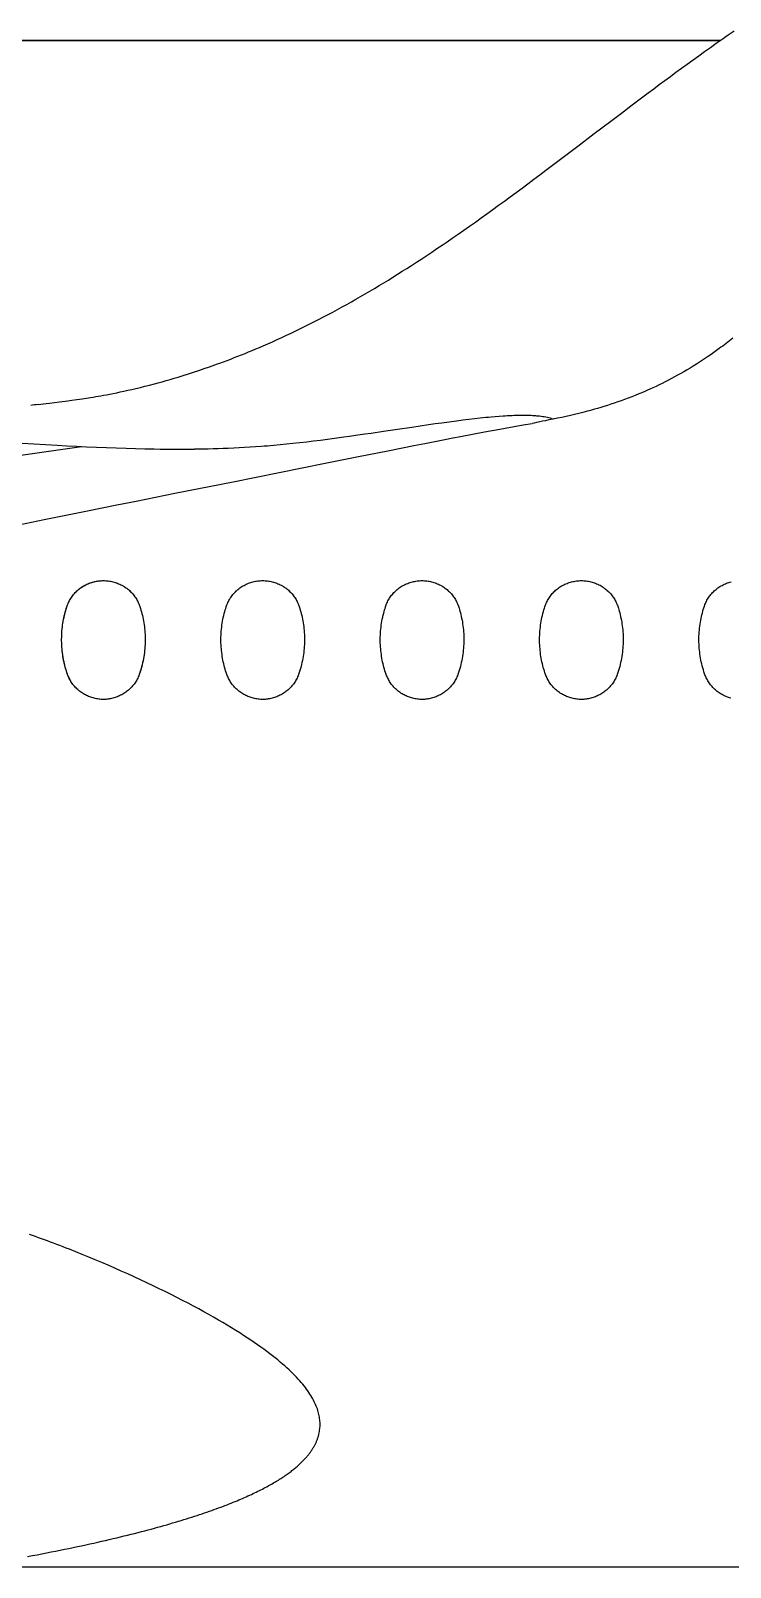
# Model space of a CAD drawing. Header units: millimetres. Extents: x -1718 to 143559, y -78490 to 15626.
# Drawn here: x 40048 to 42837, y 648 to 6775 of the extents above; entities that cross this region are included whole.
import ezdxf

# ---------------------------------------------------------------- set-up
doc = ezdxf.new("R2010")
doc.units = ezdxf.units.MM
doc.header["$MEASUREMENT"] = 0
doc.layers.get('0').update_dxf_attribs({"linetype": 'CONTINUOUS'})

msp = doc.modelspace()

# ---------------------------------------------------------------- linework, layer by layer
at = {"color": 7, "ltscale": 0.03937}
for p, q in [((42797.4, 6736.5), (14934.1, 6736.5)), ((14934.1, 6736.5), (42798.3, 6736.5)), ((42797.4, 6736.5), (14934.1, 6736.5)), ((31516.3, 3889.7), (40251.1, 5117.1)), ((42876.1, 648.4), (39831.9, 648.9))]:
    msp.add_line(p, q, dxfattribs=at)
for points in [[(40123.4, 5290), (40163.2, 5295.4), (40195.6, 5299.8), (40211.9, 5302.1), (40232.6, 5305), (40253.4, 5307.9), (40270.1, 5310.4), (40286.9, 5313), (40297.3, 5314.6), (40307.7, 5316.3), (40317.6, 5317.9), (40327.4, 5319.6), (40338.8, 5321.6), (40350.2, 5323.7), (40363.4, 5326.2), (40376.6, 5328.8), (40391, 5331.7), (40405.3, 5334.7), (40419.6, 5337.7), (40435.5, 5341.3), (40451.5, 5344.9), (40467.4, 5348.6), (40485.5, 5353), (40503.5, 5357.5), (40522.3, 5362.3), (40541.1, 5367.2), (40556.7, 5371.4), (40572.3, 5375.7), (40587.9, 5380.1), (40604, 5384.7), (40620.1, 5389.4), (40636.1, 5394.2), (40656.6, 5400.5), (40677.1, 5407), (40697.8, 5413.7), (40718.6, 5420.5), (40739.6, 5427.6), (40760.5, 5434.9), (40771.1, 5438.6), (40781.6, 5442.4), (40792.2, 5446.2), (40802.8, 5450), (40817, 5455.3), (40831.2, 5460.6), (40845.4, 5466), (40859.7, 5471.5), (40873.9, 5477.1), (40888.2, 5482.7), (40902.5, 5488.5), (40916.9, 5494.3), (40931.2, 5500.2), (40945.6, 5506.3), (40959.9, 5512.3), (40974.3, 5518.5), (40993, 5526.6), (41011.6, 5534.9), (41030.3, 5543.3), (41049, 5551.9), (41067.8, 5560.6), (41086.5, 5569.4), (41105.2, 5578.4), (41124, 5587.5), (41142.4, 5596.5), (41160.8, 5605.7), (41179.1, 5615), (41197.5, 5624.4), (41215.9, 5634), (41234.3, 5643.7), (41252.7, 5653.5), (41271.1, 5663.5), (41289.5, 5673.5), (41308, 5683.8), (41326.4, 5694.1), (41344.8, 5704.5), (41363.3, 5715.1), (41381.7, 5725.8), (41400.1, 5736.6), (41418.6, 5747.6), (41437.1, 5758.7), (41455.5, 5769.8), (41474, 5781.1), (41492.5, 5792.6), (41510.9, 5804), (41529.5, 5815.7), (41548, 5827.5), (41566.4, 5839.3), (41586.7, 5852.4), (41607, 5865.7), (41627.3, 5879.1), (41647.6, 5892.6), (41667.9, 5906.2), (41688.2, 5919.9), (41708.6, 5933.8), (41729, 5947.8), (41751.9, 5963.7), (41774.9, 5979.7), (41797.9, 5995.9), (41820.9, 6012.2), (41844, 6028.7), (41867.1, 6045.3), (41890.3, 6062), (41913.5, 6078.9), (41936.8, 6095.9), (41960, 6113), (41983.5, 6130.3), (42006.9, 6147.7), (42030.5, 6165.2), (42054, 6182.8), (42077.8, 6200.6), (42101.5, 6218.4), (42133.3, 6242.4), (42186.5, 6282.7), (42229.3, 6315.2), (42294.5, 6364.7), (42360.8, 6414.9), (42402.9, 6446.8), (42445.4, 6478.9), (42488.5, 6511.2), (42510.2, 6527.4), (42532, 6543.7), (42554.1, 6560.1), (42576.1, 6576.4), (42598.4, 6592.9), (42620.7, 6609.3), (42643.3, 6625.8), (42665.9, 6642.3), (42688.8, 6658.9), (42711.7, 6675.4), (42734.8, 6692), (42758, 6708.6), (42781.5, 6725.2), (42804.9, 6741.8), (42828.6, 6758.5), (42852.4, 6775)], [(42847.4, 5548.8), (42833.9, 5538.2), (42820.4, 5527.9), (42806.8, 5517.7), (42800.1, 5512.7), (42793.3, 5507.7), (42782.4, 5499.9), (42771.6, 5492.1), (42760.7, 5484.5), (42749.8, 5477), (42738.9, 5469.6), (42726.6, 5461.4), (42714.2, 5453.4), (42701.9, 5445.5), (42689.5, 5437.8), (42677.1, 5430.2), (42664.7, 5422.7), (42652.2, 5415.4), (42639.7, 5408.3), (42627.2, 5401.3), (42614.7, 5394.4), (42602.5, 5387.8), (42590.2, 5381.4), (42578, 5375.1), (42565.7, 5369), (42553.3, 5362.9), (42541, 5357), (42528.5, 5351.2), (42516.1, 5345.6), (42506.6, 5341.3), (42497, 5337.1), (42487.5, 5333), (42480.3, 5330), (42473.1, 5327), (42458.6, 5321.1), (42444.1, 5315.4), (42429.5, 5309.8), (42415.9, 5304.7), (42402.2, 5299.8), (42388.5, 5294.9), (42374.7, 5290.2), (42360.9, 5285.6), (42347, 5281.1), (42333, 5276.7), (42320.7, 5273), (42308.4, 5269.3), (42295.9, 5265.7), (42283.5, 5262.2), (42275.2, 5259.9), (42266.8, 5257.7), (42258.4, 5255.4), (42249.9, 5253.2), (42233.3, 5249), (42216.5, 5245), (42199.6, 5241), (42182.6, 5237.2), (42165.5, 5233.5), (42148.3, 5229.9), (42130.9, 5226.4)], [(40077.4, 5284.6), (40109.2, 5288.5), (40123.4, 5290)], [(40001.2, 4805.1), (40101.3, 4825.5), (40188.3, 4843.2), (40275.2, 4860.7), (40391, 4884.1), (40468.2, 4899.6), (40622.8, 4930.5), (40855.7, 4977), (41222.1, 5050.4), (41355.3, 5077.1), (41472.4, 5100.5), (41531, 5112.1), (41575, 5120.8), (41619, 5129.5), (41659.1, 5137.4), (41699.1, 5145.2), (41730.4, 5151.2), (41761.7, 5157.3), (41809.2, 5166.3), (41856.7, 5175.3), (41880.5, 5179.7), (41904.3, 5184), (41939.9, 5190.5), (41975.5, 5196.9), (42011.1, 5203.1), (42046.7, 5209.2)], [(41746.1, 5218.6), (41716.5, 5214.7), (41686.8, 5210.7), (41660.5, 5207), (41634.2, 5203.3), (41600.6, 5198.4), (41567, 5193.5), (41510.8, 5185.2), (41454.7, 5176.9), (41404.9, 5169.6), (41380, 5166), (41342.9, 5160.6), (41319.7, 5157.4), (41296.7, 5154.2), (41277.8, 5151.6), (41258.9, 5149), (41231.1, 5145.3), (41203.4, 5141.8), (41175.8, 5138.3), (41148.4, 5135), (41121, 5131.9), (41093.8, 5128.9), (41068.1, 5126.2), (41042.5, 5123.7), (41017, 5121.3), (41004.3, 5120.2), (40991.6, 5119.1), (40978.9, 5118.1), (40966.3, 5117.1), (40944.5, 5115.5), (40922.7, 5114), (40900.9, 5112.7), (40879.2, 5111.5), (40857.5, 5110.4), (40835.7, 5109.4), (40815.6, 5108.7), (40795.5, 5108), (40775.3, 5107.5), (40755, 5107), (40741.7, 5106.8), (40728.3, 5106.6), (40714.5, 5106.4), (40700.7, 5106.3)], [(42130.8, 5226.4), (42125.5, 5228.1), (42119.9, 5229.6), (42114.2, 5231.1), (42108.2, 5232.5), (42102, 5233.8), (42095.6, 5235), (42089.6, 5235.9), (42083.5, 5236.8), (42077.2, 5237.6), (42070.8, 5238.3), (42066.4, 5238.7), (42062, 5239.1), (42057.5, 5239.5), (42052.9, 5239.8), (42048.2, 5240), (42043.5, 5240.3), (42038.4, 5240.5), (42033.3, 5240.7), (42023.1, 5240.9), (42012.8, 5241), (42002.2, 5241), (41993.3, 5240.8), (41984.2, 5240.6), (41975.1, 5240.3), (41968.1, 5240.1), (41961.1, 5239.7), (41947, 5239), (41939.3, 5238.5), (41931.4, 5238), (41915.6, 5236.9), (41899.7, 5235.6), (41883.5, 5234.2), (41873, 5233.2), (41862.3, 5232.2), (41851.1, 5231), (41839.9, 5229.8), (41817.7, 5227.4), (41795.4, 5224.8), (41770.9, 5221.8), (41746.1, 5218.6)], [(42130.9, 5226.4), (42122.1, 5224.7), (42113.5, 5222.9), (42101.1, 5220.2), (42088.7, 5217.6), (42077.7, 5215.2), (42072.2, 5214.1), (42064, 5212.5), (42055.4, 5210.8), (42046.7, 5209.2)], [(40013.6, 5130.6), (40153.2, 5122.1), (40191.8, 5120.1), (40230.4, 5118.1), (40270.5, 5116.3), (40310.4, 5114.5), (40350.1, 5112.9), (40389.4, 5111.5), (40428.4, 5110.2), (40466, 5109.1), (40503.2, 5108.1), (40521.7, 5107.7), (40540, 5107.4), (40564.2, 5106.9), (40588.3, 5106.6), (40612.1, 5106.3), (40641.9, 5106.2), (40657, 5106.1), (40672, 5106.1), (40686.4, 5106.2), (40700.7, 5106.3)], [(40338, 4108.8), (40333.3, 4108.9), (40328.7, 4109.1), (40324, 4109.4), (40319.4, 4109.9), (40314.7, 4110.6), (40310.2, 4111.3), (40305.6, 4112.3), (40301.1, 4113.3), (40296.6, 4114.5), (40292.1, 4115.8), (40287.7, 4117.3), (40283.3, 4118.9), (40279, 4120.6), (40274.7, 4122.5), (40270.4, 4124.5), (40266.2, 4126.7), (40262.1, 4128.9), (40258.1, 4131.3), (40254.1, 4133.9), (40250.2, 4136.5), (40246.4, 4139.3), (40242.7, 4142.2), (40239, 4145.1), (40235.5, 4148.2), (40232.1, 4151.4), (40228.8, 4154.8), (40225.5, 4158.2), (40222.4, 4161.7), (40219.4, 4165.3), (40216.5, 4168.9), (40213.7, 4172.7), (40211.2, 4176.4), (40208.8, 4180.1), (40206.5, 4183.9), (40204.3, 4187.8), (40202.2, 4191.7), (40200.2, 4195.7), (40198.4, 4199.8), (40196.7, 4203.9), (40195.1, 4208.1), (40194.4, 4209.9), (40193.1, 4213.9), (40192.8, 4214.6), (40190.4, 4222.3), (40188.1, 4230), (40185.9, 4237.8), (40183.9, 4245.6), (40182.1, 4253.4), (40180.3, 4261.3), (40178.8, 4269.2), (40177.4, 4277.1), (40176.1, 4285.2), (40175, 4293.2), (40174, 4301.3), (40173.2, 4309.4), (40172.5, 4317.6), (40172, 4325.7), (40171.7, 4333.8), (40171.5, 4342), (40171.5, 4350.1), (40171.6, 4358.3), (40171.9, 4366.4), (40172.3, 4374.5), (40172.9, 4382.7), (40173.7, 4390.8), (40174.5, 4398.1), (40175.5, 4405.4), (40176.6, 4412.7), (40177.8, 4420), (40179.1, 4427.3), (40180.6, 4434.5), (40182.2, 4441.8), (40184, 4449), (40185.8, 4456.1), (40187.9, 4463.6), (40190.2, 4471), (40192.5, 4478.4), (40193.6, 4481.5), (40195, 4485.3), (40195.3, 4486.3), (40197.1, 4490.7), (40199, 4495), (40201, 4499.3), (40203.2, 4503.6), (40205.5, 4507.7), (40208, 4511.8), (40210.6, 4515.8), (40213.4, 4519.8), (40216.2, 4523.6), (40219.2, 4527.3), (40222.4, 4531), (40225.6, 4534.5), (40229, 4538), (40232.4, 4541.3)], [(40338, 4108.8), (40333.3, 4108.9), (40328.7, 4109.1), (40324, 4109.4), (40319.4, 4109.9), (40314.7, 4110.6), (40310.2, 4111.3), (40305.6, 4112.3), (40301.1, 4113.3), (40296.6, 4114.5), (40292.1, 4115.8), (40287.7, 4117.3), (40283.3, 4118.9), (40279, 4120.6), (40274.7, 4122.5), (40270.4, 4124.5), (40266.2, 4126.7), (40262.1, 4128.9), (40258.1, 4131.3), (40254.1, 4133.9), (40250.2, 4136.5), (40246.4, 4139.3), (40242.7, 4142.2), (40239, 4145.1), (40235.5, 4148.2), (40232.1, 4151.4), (40228.8, 4154.8), (40225.5, 4158.2), (40222.4, 4161.7), (40219.4, 4165.3), (40216.5, 4168.9), (40213.7, 4172.7), (40211.2, 4176.4), (40208.8, 4180.1), (40206.5, 4183.9), (40204.3, 4187.8), (40202.2, 4191.7), (40200.2, 4195.7), (40198.4, 4199.8), (40196.7, 4203.9), (40195.1, 4208.1), (40194.4, 4209.9), (40193.1, 4213.9), (40192.8, 4214.6), (40190.4, 4222.3), (40188.1, 4230), (40185.9, 4237.8), (40183.9, 4245.6), (40182.1, 4253.4), (40180.3, 4261.3), (40178.8, 4269.2), (40177.4, 4277.1), (40176.1, 4285.2), (40175, 4293.2), (40174, 4301.3), (40173.2, 4309.4), (40172.5, 4317.6), (40172, 4325.7), (40171.7, 4333.8), (40171.5, 4342), (40171.5, 4350.1), (40171.6, 4358.3), (40171.9, 4366.4), (40172.3, 4374.5), (40172.9, 4382.7), (40173.7, 4390.8), (40174.5, 4398.1), (40175.5, 4405.4), (40176.6, 4412.7), (40177.8, 4420), (40179.1, 4427.3), (40180.6, 4434.5), (40182.2, 4441.8), (40184, 4449), (40185.8, 4456.1), (40187.9, 4463.6), (40190.2, 4471), (40192.5, 4478.4), (40193.6, 4481.5), (40195, 4485.3), (40195.3, 4486.3), (40197.1, 4490.7), (40199, 4495), (40201, 4499.3), (40203.2, 4503.6), (40205.5, 4507.7), (40208, 4511.8), (40210.6, 4515.8), (40213.4, 4519.8), (40216.2, 4523.6), (40219.2, 4527.3), (40222.4, 4531), (40225.6, 4534.5), (40229, 4538), (40232.4, 4541.3)], [(40338, 4108.8), (40333.3, 4108.8), (40328.7, 4109.1), (40324, 4109.4), (40319.4, 4109.9), (40314.7, 4110.6), (40310.2, 4111.3), (40305.6, 4112.2), (40301.1, 4113.3), (40296.6, 4114.5), (40292.1, 4115.8), (40287.7, 4117.3), (40283.3, 4118.9), (40279, 4120.6), (40274.7, 4122.5), (40270.4, 4124.5), (40266.2, 4126.7), (40262.1, 4128.9), (40258.1, 4131.3), (40254.1, 4133.9), (40250.2, 4136.5), (40246.4, 4139.3), (40242.7, 4142.1), (40239, 4145.1), (40235.5, 4148.2), (40232.1, 4151.4), (40228.8, 4154.7), (40225.5, 4158.2), (40222.4, 4161.7), (40219.4, 4165.3), (40216.5, 4168.9), (40213.7, 4172.7), (40211.2, 4176.4), (40208.7, 4180.2), (40206.4, 4184.1), (40204.2, 4188), (40202.1, 4192), (40200.1, 4196), (40198.2, 4200.2), (40196.5, 4204.3), (40195.1, 4208), (40193.8, 4211.7), (40192.5, 4215.6), (40190.3, 4222.7), (40188.2, 4229.8), (40186.2, 4236.9), (40184.3, 4244), (40182.6, 4251.2), (40180.9, 4258.5), (40179.5, 4265.7), (40178.1, 4273), (40176.8, 4280.3), (40175.7, 4287.9), (40174.7, 4295.6), (40173.8, 4303.3), (40173, 4311), (40172.4, 4318.7), (40172, 4326.5), (40171.7, 4334.2), (40171.5, 4341.9), (40171.5, 4349.7), (40171.6, 4357.4), (40171.8, 4365.2), (40172.2, 4372.9), (40172.8, 4380.6), (40173.5, 4388.6), (40174.3, 4396.5), (40175.3, 4404.4), (40176.5, 4412.3), (40177.8, 4420.2), (40179.3, 4428.1), (40180.9, 4435.9), (40182.7, 4443.7), (40184.6, 4451.4), (40186.7, 4459.2), (40188.5, 4465.5), (40190.4, 4471.9), (40192.5, 4478.2), (40193.9, 4482.3), (40195.4, 4486.5), (40197.1, 4490.9), (40199, 4495.2), (40201.1, 4499.5), (40203.3, 4503.7), (40205.6, 4507.8), (40208, 4511.9), (40210.6, 4515.8), (40213.4, 4519.7), (40216.2, 4523.5), (40219.2, 4527.3), (40222.3, 4530.9), (40225.5, 4534.4), (40228.8, 4537.8), (40232.3, 4541.2)], [(40232.1, 4541), (40235.6, 4544.2), (40239.3, 4547.3), (40243.1, 4550.3), (40247, 4553.2), (40250.9, 4556), (40255, 4558.6), (40259.1, 4561.1), (40263.4, 4563.5), (40267.7, 4565.8), (40272, 4567.9), (40276.5, 4569.8), (40280.9, 4571.7), (40285.5, 4573.4), (40290.1, 4574.9), (40294.7, 4576.3), (40299.4, 4577.6), (40304.2, 4578.7), (40309, 4579.7), (40313.8, 4580.5), (40318.6, 4581.2), (40323.4, 4581.7), (40328.3, 4582.1), (40333.1, 4582.3), (40338, 4582.4)], [(40232.2, 4541.1), (40234.6, 4543.3), (40237.1, 4545.5), (40239.6, 4547.6), (40241.5, 4549.1), (40243.4, 4550.6), (40245.4, 4552.1), (40247.4, 4553.5), (40251.4, 4556.3), (40255.6, 4559), (40259.8, 4561.5), (40264.1, 4563.9), (40268.5, 4566.2), (40272.9, 4568.3), (40277.4, 4570.3), (40282, 4572.1), (40286.7, 4573.8), (40291.3, 4575.3), (40296.1, 4576.7), (40300.8, 4577.9), (40305.4, 4579), (40310, 4579.9), (40314.7, 4580.6), (40319.3, 4581.3), (40324, 4581.8), (40328.6, 4582.1), (40333.3, 4582.3), (40338, 4582.4)], [(40232.2, 4541.1), (40234.6, 4543.3), (40237.1, 4545.5), (40239.6, 4547.6), (40241.5, 4549.1), (40243.4, 4550.6), (40245.4, 4552.1), (40247.4, 4553.5), (40251.4, 4556.3), (40255.6, 4559), (40259.8, 4561.5), (40264.1, 4563.9), (40268.5, 4566.2), (40272.9, 4568.3), (40277.4, 4570.3), (40282, 4572.1), (40286.7, 4573.8), (40291.3, 4575.3), (40296.1, 4576.7), (40300.8, 4577.9), (40305.4, 4579), (40310, 4579.9), (40314.7, 4580.6), (40319.3, 4581.3), (40324, 4581.8), (40328.6, 4582.1), (40333.3, 4582.3), (40338, 4582.4)], [(40338, 4582.4), (40342.8, 4582.3), (40347.6, 4582.1), (40352.4, 4581.7), (40357.1, 4581.2), (40361.8, 4580.6), (40366.6, 4579.8), (40371.2, 4578.8), (40375.9, 4577.8), (40380.5, 4576.5), (40385, 4575.2), (40389.5, 4573.7), (40394, 4572.1), (40398.4, 4570.3), (40403, 4568.3), (40407.4, 4566.2), (40411.9, 4563.9), (40416.2, 4561.5), (40418.3, 4560.3), (40420.4, 4559), (40424, 4556.7), (40427.5, 4554.3), (40430.9, 4551.9), (40434.3, 4549.3), (40437.5, 4546.6), (40440.7, 4543.9), (40443.8, 4541)], [(40338, 4582.4), (40342.8, 4582.3), (40347.6, 4582.1), (40352.4, 4581.7), (40357.2, 4581.2), (40361.9, 4580.5), (40366.6, 4579.7), (40371.3, 4578.8), (40376, 4577.7), (40380.6, 4576.5), (40385.2, 4575.1), (40389.7, 4573.6), (40394.2, 4572), (40398.6, 4570.2), (40403.1, 4568.3), (40407.6, 4566.1), (40412, 4563.9), (40416.3, 4561.4), (40418.5, 4560.2), (40420.6, 4558.9), (40424.1, 4556.6), (40427.6, 4554.2), (40431, 4551.7), (40434.4, 4549.2), (40437.7, 4546.5), (40440.9, 4543.8), (40444, 4540.9)], [(40338, 4582.4), (40342.8, 4582.3), (40347.6, 4582.1), (40352.4, 4581.7), (40357.1, 4581.2), (40361.8, 4580.6), (40366.6, 4579.8), (40371.2, 4578.8), (40375.9, 4577.8), (40380.5, 4576.5), (40385, 4575.2), (40389.5, 4573.7), (40394, 4572.1), (40398.4, 4570.3), (40403, 4568.3), (40407.4, 4566.2), (40411.9, 4563.9), (40416.2, 4561.5), (40418.3, 4560.3), (40420.4, 4559), (40424, 4556.7), (40427.5, 4554.3), (40430.9, 4551.9), (40434.3, 4549.3), (40437.5, 4546.6), (40440.7, 4543.9), (40443.8, 4541)], [(40443.6, 4541.3), (40446.5, 4538.5), (40449.4, 4535.6), (40452.1, 4532.7), (40455.1, 4529.3), (40458.1, 4525.7), (40460.9, 4522.1), (40463.6, 4518.4), (40466.1, 4514.7), (40468.6, 4510.8), (40470.9, 4506.9), (40473.2, 4502.9), (40475.2, 4498.8), (40477.2, 4494.7), (40479, 4490.5), (40480.7, 4486.2), (40482, 4482.6), (40483.3, 4479), (40485.7, 4471.5), (40487.7, 4464.8), (40489.6, 4458), (40491.6, 4450.8), (40493.4, 4443.5), (40495, 4436.2), (40496.5, 4428.9), (40497.9, 4421.6), (40499.2, 4414.2), (40500.3, 4406.8), (40501.3, 4399.4), (40502.2, 4391.4), (40503, 4383.4), (40503.6, 4375.4), (40504.1, 4367.3), (40504.4, 4359.3), (40504.5, 4351.2), (40504.5, 4343.1), (40504.4, 4335.1), (40504, 4327), (40503.6, 4318.9), (40502.9, 4310.8), (40502.2, 4302.8), (40501.2, 4294.7), (40500.1, 4286.7), (40498.9, 4278.7), (40497.5, 4270.7), (40495.9, 4262.7), (40494.2, 4254.7), (40492.4, 4246.8), (40490.4, 4238.9), (40488.2, 4231), (40485.9, 4223.2), (40483.4, 4215.4), (40482.2, 4211.7), (40480.8, 4207.9), (40480.6, 4207.2), (40478.9, 4202.8), (40477, 4198.4), (40475, 4194.1), (40472.8, 4189.9), (40470.6, 4185.8), (40468.2, 4181.7), (40465.7, 4177.8), (40463.1, 4173.9), (40460.3, 4170.1), (40457.5, 4166.4), (40454.5, 4162.7), (40451.4, 4159.2), (40448.2, 4155.7), (40444.9, 4152.4), (40441.5, 4149.2), (40438, 4146), (40434.4, 4143), (40430.7, 4140.1), (40426.9, 4137.3), (40423.1, 4134.6), (40419.1, 4132.1), (40415.1, 4129.6), (40410.9, 4127.3), (40406.7, 4125.1), (40402.4, 4123), (40398.1, 4121.1), (40393.7, 4119.3), (40389.2, 4117.6), (40384.7, 4116.1), (40380.2, 4114.7), (40375.6, 4113.5), (40370.9, 4112.4), (40366.3, 4111.4), (40361.6, 4110.6), (40356.9, 4110), (40352.2, 4109.4), (40347.5, 4109.1), (40342.7, 4108.9), (40338, 4108.8)], [(40443.6, 4541.3), (40446.5, 4538.5), (40449.4, 4535.6), (40452.1, 4532.7), (40455.1, 4529.3), (40458.1, 4525.7), (40460.9, 4522.1), (40463.6, 4518.4), (40466.1, 4514.7), (40468.6, 4510.8), (40470.9, 4506.9), (40473.2, 4502.9), (40475.2, 4498.8), (40477.2, 4494.7), (40479, 4490.5), (40480.7, 4486.2), (40482, 4482.6), (40483.3, 4479), (40485.7, 4471.5), (40487.7, 4464.8), (40489.6, 4458), (40491.6, 4450.8), (40493.4, 4443.5), (40495, 4436.2), (40496.5, 4428.9), (40497.9, 4421.6), (40499.2, 4414.2), (40500.3, 4406.8), (40501.3, 4399.4), (40502.2, 4391.4), (40503, 4383.4), (40503.6, 4375.4), (40504.1, 4367.3), (40504.4, 4359.3), (40504.5, 4351.2), (40504.5, 4343.1), (40504.4, 4335.1), (40504, 4327), (40503.6, 4318.9), (40502.9, 4310.8), (40502.2, 4302.8), (40501.2, 4294.7), (40500.1, 4286.7), (40498.9, 4278.7), (40497.5, 4270.7), (40495.9, 4262.7), (40494.2, 4254.7), (40492.4, 4246.8), (40490.4, 4238.9), (40488.2, 4231), (40485.9, 4223.2), (40483.4, 4215.4), (40482.2, 4211.7), (40480.8, 4207.9), (40480.6, 4207.2), (40478.9, 4202.8), (40477, 4198.4), (40475, 4194.1), (40472.8, 4189.9), (40470.6, 4185.8), (40468.2, 4181.7), (40465.7, 4177.8), (40463.1, 4173.9), (40460.3, 4170.1), (40457.5, 4166.4), (40454.5, 4162.7), (40451.4, 4159.2), (40448.2, 4155.7), (40444.9, 4152.4), (40441.5, 4149.2), (40438, 4146), (40434.4, 4143), (40430.7, 4140.1), (40426.9, 4137.3), (40423.1, 4134.6), (40419.1, 4132.1), (40415.1, 4129.6), (40410.9, 4127.3), (40406.7, 4125.1), (40402.4, 4123), (40398.1, 4121.1), (40393.7, 4119.3), (40389.2, 4117.6), (40384.7, 4116.1), (40380.2, 4114.7), (40375.6, 4113.5), (40370.9, 4112.4), (40366.3, 4111.4), (40361.6, 4110.6), (40356.9, 4110), (40352.2, 4109.4), (40347.5, 4109.1), (40342.7, 4108.9), (40338, 4108.8)], [(40443.8, 4541.1), (40446.6, 4538.4), (40449.4, 4535.6), (40452.1, 4532.7), (40455.1, 4529.2), (40458.1, 4525.7), (40460.9, 4522.1), (40463.6, 4518.4), (40466.2, 4514.6), (40468.6, 4510.8), (40471, 4506.8), (40473.2, 4502.8), (40475.2, 4498.8), (40477.2, 4494.6), (40479, 4490.5), (40480.7, 4486.2), (40482, 4482.6), (40483.3, 4479), (40485.7, 4471.5), (40487.7, 4464.7), (40489.6, 4458), (40491.6, 4450.8), (40493.4, 4443.5), (40495, 4436.2), (40496.5, 4428.9), (40497.9, 4421.6), (40499.2, 4414.2), (40500.3, 4406.8), (40501.3, 4399.4), (40502.2, 4391.4), (40503, 4383.5), (40503.6, 4375.5), (40504.1, 4367.5), (40504.4, 4359.5), (40504.5, 4351.5), (40504.5, 4343.4), (40504.4, 4335.4), (40504.1, 4327.4), (40503.6, 4319.3), (40503, 4311.3), (40502.2, 4303.3), (40501.3, 4295.3), (40500.2, 4287.3), (40499, 4279.3), (40497.6, 4271.4), (40496.1, 4263.4), (40494.4, 4255.5), (40492.6, 4247.6), (40490.6, 4239.8), (40488.5, 4231.9), (40486.2, 4224.1), (40483.8, 4216.4), (40482.2, 4211.7), (40480.8, 4207.6), (40480.4, 4206.7), (40478.7, 4202.4), (40476.9, 4198.2), (40474.9, 4194), (40472.8, 4189.8), (40470.6, 4185.7), (40468.2, 4181.7), (40465.7, 4177.7), (40463.1, 4173.9), (40460.3, 4170.1), (40457.5, 4166.3), (40454.5, 4162.7), (40451.4, 4159.2), (40448.2, 4155.7), (40444.9, 4152.4), (40441.5, 4149.2), (40438, 4146), (40434.4, 4143), (40430.7, 4140.1), (40426.9, 4137.3), (40423.1, 4134.6), (40419.1, 4132.1), (40415.1, 4129.6), (40410.9, 4127.3), (40406.7, 4125.1), (40402.4, 4123), (40398.1, 4121.1), (40393.7, 4119.3), (40389.2, 4117.6), (40384.7, 4116.1), (40380.2, 4114.7), (40375.6, 4113.5), (40370.9, 4112.4), (40366.3, 4111.4), (40361.6, 4110.6), (40356.9, 4109.9), (40352.2, 4109.4), (40347.5, 4109.1), (40342.7, 4108.8), (40338, 4108.8)], [(40973.2, 4108.8), (40968.5, 4108.8), (40963.8, 4109.1), (40959.2, 4109.4), (40954.5, 4109.9), (40949.9, 4110.6), (40945.3, 4111.3), (40940.8, 4112.2), (40936.2, 4113.3), (40931.7, 4114.5), (40927.3, 4115.8), (40922.9, 4117.3), (40918.5, 4118.9), (40914.2, 4120.6), (40909.9, 4122.5), (40905.6, 4124.5), (40901.4, 4126.7), (40897.3, 4128.9), (40893.2, 4131.3), (40889.3, 4133.9), (40885.4, 4136.5), (40881.6, 4139.3), (40877.8, 4142.1), (40874.2, 4145.1), (40870.7, 4148.2), (40867.3, 4151.4), (40863.9, 4154.7), (40860.7, 4158.2), (40857.6, 4161.7), (40854.6, 4165.3), (40851.7, 4168.9), (40848.9, 4172.7), (40846.3, 4176.4), (40843.9, 4180.2), (40841.6, 4184.1), (40839.3, 4188), (40837.3, 4192), (40835.3, 4196), (40833.4, 4200.2), (40831.7, 4204.3), (40830.3, 4208), (40829, 4211.7), (40827.7, 4215.6), (40825.4, 4222.7), (40823.3, 4229.8), (40821.3, 4236.9), (40819.5, 4244), (40817.7, 4251.2), (40816.1, 4258.5), (40814.6, 4265.7), (40813.3, 4273), (40812, 4280.3), (40810.9, 4287.9), (40809.8, 4295.6), (40809, 4303.3), (40808.2, 4311), (40807.6, 4318.7), (40807.2, 4326.5), (40806.8, 4334.2), (40806.7, 4341.9), (40806.6, 4349.7), (40806.7, 4357.4), (40807, 4365.2), (40807.4, 4372.9), (40807.9, 4380.6), (40808.6, 4388.6), (40809.5, 4396.5), (40810.5, 4404.4), (40811.7, 4412.3), (40813, 4420.2), (40814.5, 4428.1), (40816.1, 4435.9), (40817.9, 4443.7), (40819.8, 4451.4), (40821.8, 4459.2), (40823.7, 4465.5), (40825.6, 4471.9), (40827.7, 4478.2), (40829.1, 4482.3), (40830.6, 4486.5), (40832.3, 4490.9), (40834.2, 4495.2), (40836.3, 4499.5), (40838.4, 4503.7), (40840.8, 4507.8), (40843.2, 4511.9), (40845.8, 4515.8), (40848.5, 4519.7), (40851.4, 4523.5), (40854.4, 4527.3), (40857.5, 4530.9), (40860.7, 4534.4), (40864, 4537.8), (40867.4, 4541.2)], [(40867.2, 4541), (40870.8, 4544.2), (40874.5, 4547.3), (40878.3, 4550.3), (40882.2, 4553.2), (40886.1, 4556), (40890.2, 4558.6), (40894.3, 4561.1), (40898.5, 4563.5), (40902.8, 4565.8), (40907.2, 4567.9), (40911.6, 4569.8), (40916.1, 4571.7), (40920.7, 4573.4), (40925.3, 4574.9), (40929.9, 4576.3), (40934.6, 4577.6), (40939.4, 4578.7), (40944.1, 4579.7), (40948.9, 4580.5), (40953.8, 4581.2), (40958.6, 4581.7), (40963.5, 4582.1), (40968.3, 4582.3), (40973.2, 4582.4)], [(40973.2, 4582.4), (40978, 4582.3), (40982.8, 4582.1), (40987.6, 4581.7), (40992.3, 4581.2), (40997.1, 4580.5), (41001.8, 4579.7), (41006.5, 4578.8), (41011.2, 4577.7), (41015.8, 4576.5), (41020.3, 4575.1), (41024.9, 4573.6), (41029.3, 4572), (41033.7, 4570.2), (41038.3, 4568.3), (41042.8, 4566.1), (41047.2, 4563.9), (41051.5, 4561.4), (41053.6, 4560.2), (41055.7, 4558.9), (41059.3, 4556.6), (41062.8, 4554.2), (41066.2, 4551.7), (41069.6, 4549.2), (41072.8, 4546.5), (41076, 4543.8), (41079.2, 4540.9)], [(41079, 4541.1), (41081.8, 4538.4), (41084.6, 4535.6), (41087.3, 4532.7), (41090.3, 4529.2), (41093.2, 4525.7), (41096.1, 4522.1), (41098.8, 4518.4), (41101.3, 4514.6), (41103.8, 4510.8), (41106.1, 4506.8), (41108.3, 4502.8), (41110.4, 4498.8), (41112.4, 4494.6), (41114.2, 4490.5), (41115.9, 4486.2), (41117.2, 4482.6), (41118.4, 4479), (41120.8, 4471.5), (41122.9, 4464.7), (41124.8, 4458), (41126.7, 4450.8), (41128.5, 4443.5), (41130.2, 4436.2), (41131.7, 4428.9), (41133.1, 4421.6), (41134.4, 4414.2), (41135.5, 4406.8), (41136.5, 4399.4), (41137.4, 4391.4), (41138.2, 4383.5), (41138.8, 4375.5), (41139.2, 4367.5), (41139.5, 4359.5), (41139.7, 4351.5), (41139.7, 4343.4), (41139.5, 4335.4), (41139.2, 4327.4), (41138.8, 4319.3), (41138.2, 4311.3), (41137.4, 4303.3), (41136.5, 4295.3), (41135.4, 4287.3), (41134.2, 4279.3), (41132.8, 4271.4), (41131.3, 4263.4), (41129.6, 4255.5), (41127.7, 4247.6), (41125.8, 4239.8), (41123.6, 4231.9), (41121.4, 4224.1), (41118.9, 4216.4), (41117.4, 4211.7), (41115.9, 4207.6), (41115.6, 4206.7), (41113.9, 4202.4), (41112.1, 4198.2), (41110.1, 4194), (41108, 4189.8), (41105.7, 4185.7), (41103.4, 4181.7), (41100.9, 4177.7), (41098.2, 4173.9), (41095.5, 4170.1), (41092.6, 4166.3), (41089.7, 4162.7), (41086.6, 4159.2), (41083.4, 4155.7), (41080.1, 4152.4), (41076.7, 4149.2), (41073.2, 4146), (41069.6, 4143), (41065.9, 4140.1), (41062.1, 4137.3), (41058.2, 4134.6), (41054.3, 4132.1), (41050.3, 4129.6), (41046.1, 4127.3), (41041.9, 4125.1), (41037.6, 4123), (41033.3, 4121.1), (41028.8, 4119.3), (41024.4, 4117.6), (41019.9, 4116.1), (41015.3, 4114.7), (41010.7, 4113.5), (41006.1, 4112.4), (41001.5, 4111.4), (40996.8, 4110.6), (40992.1, 4109.9), (40987.4, 4109.4), (40982.6, 4109.1), (40977.9, 4108.8), (40973.2, 4108.8)], [(41608.3, 4108.8), (41603.7, 4108.8), (41599, 4109.1), (41594.4, 4109.4), (41589.7, 4109.9), (41585.1, 4110.5), (41580.5, 4111.3), (41575.9, 4112.2), (41571.4, 4113.3), (41566.9, 4114.5), (41562.5, 4115.8), (41558, 4117.3), (41553.7, 4118.9), (41549.4, 4120.6), (41545.1, 4122.5), (41540.8, 4124.5), (41536.6, 4126.7), (41532.5, 4128.9), (41528.4, 4131.3), (41524.4, 4133.9), (41520.5, 4136.5), (41516.7, 4139.3), (41513, 4142.1), (41509.4, 4145.1), (41505.9, 4148.2), (41502.4, 4151.4), (41499.1, 4154.7), (41495.9, 4158.1), (41492.8, 4161.6), (41489.8, 4165.2), (41486.9, 4168.9), (41484.1, 4172.7), (41481.6, 4176.4), (41479.1, 4180.1), (41476.8, 4183.9), (41474.6, 4187.8), (41472.6, 4191.7), (41470.6, 4195.7), (41468.8, 4199.8), (41467, 4203.9), (41465.4, 4208), (41464.1, 4211.7), (41462.9, 4215.6), (41460.6, 4222.7), (41458.5, 4229.8), (41456.5, 4236.9), (41454.6, 4244.1), (41452.9, 4251.3), (41451.3, 4258.5), (41449.8, 4265.8), (41448.4, 4273), (41447.2, 4280.4), (41446, 4288), (41445, 4295.7), (41444.1, 4303.4), (41443.4, 4311.1), (41442.8, 4318.8), (41442.3, 4326.5), (41442, 4334.3), (41441.8, 4342), (41441.8, 4349.7), (41441.9, 4357.5), (41442.2, 4365.2), (41442.6, 4373), (41443.1, 4380.7), (41443.8, 4388.8), (41444.7, 4396.9), (41445.8, 4404.9), (41447, 4413), (41448.3, 4421), (41449.8, 4429), (41450.6, 4433), (41451.5, 4437), (41452.4, 4440.9), (41453.3, 4444.9), (41454.3, 4448.9), (41455.3, 4452.8), (41457, 4459.2), (41458.9, 4465.6), (41460.8, 4471.9), (41462.9, 4478.3), (41464.3, 4482.4), (41465.4, 4485.6), (41466.9, 4489.4), (41468.5, 4493.1), (41470.4, 4497.2), (41472.4, 4501.3), (41474.5, 4505.3), (41476.8, 4509.2), (41479.2, 4513.1), (41481.7, 4516.8), (41484.3, 4520.5), (41487.1, 4524.2), (41489.9, 4527.7), (41492.9, 4531.2), (41496, 4534.5), (41499.2, 4537.8), (41502.4, 4541)], [(41502.3, 4540.8), (41505.9, 4544.1), (41509.5, 4547.2), (41513.3, 4550.2), (41517.2, 4553.1), (41521.2, 4555.9), (41525.2, 4558.5), (41529.4, 4561.1), (41533.6, 4563.4), (41537.9, 4565.7), (41542.2, 4567.8), (41546.7, 4569.8), (41551.2, 4571.6), (41555.7, 4573.3), (41560.3, 4574.9), (41564.9, 4576.3), (41569.7, 4577.5), (41574.4, 4578.7), (41579.2, 4579.6), (41584, 4580.5), (41588.9, 4581.2), (41593.7, 4581.7), (41598.6, 4582.1), (41603.5, 4582.3), (41608.3, 4582.4)], [(41608.3, 4582.4), (41613.2, 4582.3), (41618, 4582.1), (41622.8, 4581.7), (41627.6, 4581.2), (41632.3, 4580.5), (41637.1, 4579.7), (41641.8, 4578.8), (41646.4, 4577.7), (41651.1, 4576.5), (41655.6, 4575.1), (41660.2, 4573.6), (41664.6, 4572), (41669.1, 4570.2), (41673.6, 4568.2), (41678.1, 4566.1), (41682.5, 4563.8), (41686.8, 4561.4), (41688.9, 4560.1), (41691.1, 4558.8), (41694.6, 4556.5), (41698.1, 4554.1), (41701.5, 4551.6), (41704.9, 4549.1), (41708.1, 4546.4), (41711.3, 4543.6), (41714.4, 4540.8)], [(41714.3, 4540.9), (41717.1, 4538.2), (41719.8, 4535.5), (41722.5, 4532.7), (41725.5, 4529.2), (41728.4, 4525.7), (41731.2, 4522.1), (41733.9, 4518.4), (41736.5, 4514.6), (41739, 4510.8), (41741.3, 4506.8), (41743.5, 4502.8), (41745.6, 4498.8), (41747.6, 4494.6), (41749.4, 4490.4), (41751.1, 4486.2), (41751.7, 4484.4), (41753.2, 4480.1), (41755.7, 4472.5), (41757.4, 4466.8), (41759.1, 4461.1), (41761.1, 4453.9), (41762.9, 4446.7), (41764.6, 4439.4), (41766.2, 4432.1), (41767.7, 4424.8), (41769, 4417.5), (41770.2, 4410.1), (41771.2, 4402.6), (41772.2, 4394.6), (41773.1, 4386.5), (41773.8, 4378.4), (41774.3, 4370.2), (41774.6, 4362.1), (41774.8, 4353.9), (41774.9, 4345.8), (41774.8, 4337.6), (41774.5, 4329.4), (41774.1, 4321.2), (41773.5, 4313.1), (41772.7, 4304.9), (41771.8, 4296.7), (41770.8, 4288.6), (41769.5, 4280.5), (41768.1, 4272.4), (41766.6, 4264.3), (41764.9, 4256.2), (41763.1, 4248.2), (41761.1, 4240.2), (41758.9, 4232.2), (41756.6, 4224.3), (41754.1, 4216.4), (41752.6, 4211.7), (41751.1, 4207.6), (41750.9, 4206.9), (41749.1, 4202.6), (41747.3, 4198.3), (41745.3, 4194), (41743.2, 4189.8), (41740.9, 4185.7), (41738.5, 4181.7), (41736.1, 4177.7), (41733.4, 4173.9), (41730.7, 4170.1), (41727.8, 4166.3), (41724.8, 4162.7), (41721.8, 4159.2), (41718.6, 4155.7), (41715.3, 4152.4), (41711.9, 4149.2), (41708.3, 4146), (41704.7, 4143), (41701.1, 4140.1), (41697.3, 4137.3), (41693.4, 4134.6), (41689.5, 4132.1), (41685.4, 4129.6), (41681.3, 4127.3), (41677.1, 4125.1), (41672.8, 4123), (41668.4, 4121.1), (41664, 4119.3), (41659.6, 4117.6), (41655.1, 4116.1), (41650.5, 4114.7), (41645.9, 4113.5), (41641.3, 4112.4), (41636.6, 4111.4), (41632, 4110.6), (41627.3, 4109.9), (41622.5, 4109.4), (41617.8, 4109.1), (41613.1, 4108.8), (41608.3, 4108.8)], [(42243.5, 4108.8), (42238.9, 4108.8), (42234.2, 4109), (42229.5, 4109.4), (42224.9, 4109.9), (42220.3, 4110.5), (42215.7, 4111.3), (42211.1, 4112.2), (42206.6, 4113.3), (42202.1, 4114.5), (42197.6, 4115.8), (42193.2, 4117.3), (42188.9, 4118.9), (42184.6, 4120.6), (42180.2, 4122.5), (42176, 4124.5), (42171.8, 4126.6), (42167.6, 4128.9), (42163.6, 4131.3), (42159.6, 4133.9), (42155.7, 4136.5), (42151.9, 4139.3), (42148.2, 4142.1), (42144.6, 4145.1), (42141, 4148.2), (42137.6, 4151.4), (42134.3, 4154.7), (42131.1, 4158.1), (42127.9, 4161.6), (42124.9, 4165.2), (42122, 4168.9), (42119.3, 4172.7), (42116.7, 4176.4), (42114.3, 4180.1), (42112, 4183.9), (42109.8, 4187.8), (42107.7, 4191.7), (42105.8, 4195.7), (42103.9, 4199.8), (42102.2, 4203.9), (42100.6, 4208), (42099.3, 4211.7), (42098.2, 4215.1), (42095.9, 4222.2), (42093.8, 4229.4), (42091.8, 4236.6), (42089.9, 4243.8), (42088.1, 4251.1), (42086.5, 4258.4), (42085, 4265.7), (42083.6, 4273), (42082.4, 4280.4), (42081.2, 4288.1), (42080.2, 4295.7), (42079.3, 4303.4), (42078.6, 4311.1), (42078, 4318.9), (42077.5, 4326.6), (42077.2, 4334.3), (42077, 4342.1), (42077, 4349.8), (42077.1, 4357.5), (42077.4, 4365.3), (42077.8, 4373), (42078.3, 4380.7), (42079, 4388.7), (42079.9, 4396.6), (42080.9, 4404.5), (42082.1, 4412.4), (42083.4, 4420.3), (42084.8, 4428.2), (42086.5, 4436), (42088.2, 4443.8), (42090.2, 4451.5), (42092.2, 4459.3), (42094.1, 4465.6), (42096, 4472), (42098.1, 4478.3), (42099.5, 4482.4), (42100.9, 4486.3), (42102.6, 4490.7), (42104.5, 4495), (42106.5, 4499.2), (42108.7, 4503.4), (42111, 4507.5), (42113.4, 4511.6), (42116, 4515.6), (42118.7, 4519.4), (42121.5, 4523.2), (42124.5, 4527), (42127.5, 4530.6), (42130.7, 4534.1), (42134, 4537.5), (42137.5, 4540.8)], [(42137.4, 4540.7), (42140.9, 4544), (42144.6, 4547.1), (42148.4, 4550.1), (42152.3, 4553), (42156.2, 4555.8), (42160.3, 4558.5), (42164.4, 4561), (42168.6, 4563.4), (42172.9, 4565.6), (42177.3, 4567.7), (42181.7, 4569.7), (42186.2, 4571.6), (42190.7, 4573.3), (42195.3, 4574.8), (42200, 4576.2), (42204.7, 4577.5), (42209.5, 4578.6), (42214.3, 4579.6), (42219.1, 4580.5), (42224, 4581.1), (42228.9, 4581.7), (42233.7, 4582.1), (42238.6, 4582.3), (42243.5, 4582.4)], [(42243.5, 4582.4), (42248.4, 4582.3), (42253.2, 4582.1), (42258, 4581.7), (42262.8, 4581.2), (42267.6, 4580.5), (42272.3, 4579.7), (42277, 4578.8), (42281.7, 4577.7), (42286.3, 4576.4), (42290.9, 4575.1), (42295.4, 4573.6), (42299.9, 4571.9), (42304.4, 4570.1), (42308.9, 4568.1), (42313.4, 4566), (42317.8, 4563.7), (42322.1, 4561.3), (42324.2, 4560), (42326.3, 4558.7), (42329.9, 4556.4), (42333.4, 4554.1), (42336.8, 4551.6), (42340.1, 4549), (42343.4, 4546.3), (42346.6, 4543.6), (42349.7, 4540.7)], [(42349.6, 4540.8), (42352.4, 4538.1), (42355.1, 4535.4), (42357.7, 4532.6), (42360.7, 4529.2), (42363.6, 4525.7), (42366.4, 4522.1), (42369.1, 4518.4), (42371.7, 4514.6), (42374.2, 4510.7), (42376.5, 4506.8), (42378.7, 4502.8), (42380.8, 4498.7), (42382.7, 4494.6), (42384.6, 4490.4), (42386.2, 4486.2), (42386.9, 4484.4), (42388.4, 4480.1), (42390.9, 4472.5), (42392.6, 4466.8), (42394.3, 4461.1), (42396.3, 4453.9), (42398.1, 4446.7), (42399.8, 4439.4), (42401.4, 4432.1), (42402.9, 4424.8), (42404.2, 4417.4), (42405.4, 4410), (42406.4, 4402.6), (42407.4, 4394.6), (42408.3, 4386.5), (42408.9, 4378.4), (42409.5, 4370.2), (42409.8, 4362.1), (42410, 4353.9), (42410.1, 4345.7), (42410, 4337.6), (42409.7, 4329.4), (42409.2, 4321.2), (42408.7, 4313), (42407.9, 4304.9), (42407, 4296.7), (42405.9, 4288.6), (42404.7, 4280.5), (42403.3, 4272.3), (42401.8, 4264.3), (42400.1, 4256.2), (42398.2, 4248.2), (42396.2, 4240.2), (42394.1, 4232.2), (42391.8, 4224.3), (42389.3, 4216.4), (42387.7, 4211.7), (42386.3, 4207.6), (42386, 4206.9), (42384.3, 4202.6), (42382.5, 4198.3), (42380.5, 4194), (42378.3, 4189.8), (42376.1, 4185.7), (42373.7, 4181.7), (42371.2, 4177.7), (42368.6, 4173.9), (42365.9, 4170.1), (42363, 4166.3), (42360, 4162.7), (42356.9, 4159.2), (42353.7, 4155.7), (42350.4, 4152.4), (42347, 4149.2), (42343.5, 4146), (42339.9, 4143), (42336.2, 4140.1), (42332.4, 4137.3), (42328.6, 4134.6), (42324.6, 4132.1), (42320.6, 4129.6), (42316.5, 4127.3), (42312.2, 4125.1), (42308, 4123), (42303.6, 4121.1), (42299.2, 4119.3), (42294.7, 4117.6), (42290.2, 4116.1), (42285.7, 4114.7), (42281.1, 4113.4), (42276.5, 4112.4), (42271.8, 4111.4), (42267.1, 4110.6), (42262.4, 4109.9), (42257.7, 4109.4), (42253, 4109.1), (42248.3, 4108.8), (42243.5, 4108.8)], [(42838.9, 4114), (42834.5, 4115.3), (42830, 4116.7), (42825.7, 4118.2), (42821.3, 4119.9), (42817.1, 4121.7), (42812.8, 4123.7), (42808.6, 4125.8), (42804.4, 4128), (42800.3, 4130.3), (42796.3, 4132.8), (42792.4, 4135.4), (42788.6, 4138.1), (42784.8, 4141), (42781.1, 4143.9), (42777.6, 4147), (42774.1, 4150.1), (42770.7, 4153.4), (42767.5, 4156.8), (42764.3, 4160.2), (42761.3, 4163.8), (42758.3, 4167.5), (42755.5, 4171.2), (42752.8, 4175), (42750.3, 4178.8), (42747.9, 4182.6), (42745.7, 4186.5), (42743.5, 4190.5), (42741.5, 4194.5), (42739.6, 4198.6), (42737.8, 4202.8), (42736.2, 4207), (42734.8, 4210.7), (42733.5, 4214.8), (42732, 4219.2), (42729.7, 4226.9), (42727.5, 4234.6), (42725.4, 4242.4), (42723.5, 4250.2), (42721.7, 4258), (42720.1, 4265.9), (42718.6, 4273.8), (42717.3, 4281.7), (42716.1, 4289.7), (42715.1, 4297.6), (42714.2, 4305.6), (42713.5, 4313.6), (42713, 4321.5), (42712.5, 4329.4), (42712.3, 4337.4), (42712.2, 4345.3), (42712.2, 4353.2), (42712.4, 4361.1), (42712.7, 4369.1), (42713.2, 4377), (42713.8, 4384.9), (42714.6, 4392.8), (42715.5, 4400.6), (42716.6, 4408.5), (42717.9, 4416.3), (42719.3, 4424.2), (42720.8, 4432), (42722.5, 4439.7), (42724.1, 4446.5), (42725.8, 4453.3), (42727.7, 4460.1), (42729.6, 4466.8), (42731.7, 4473.5), (42733.9, 4480.3), (42734.4, 4481.6), (42735.4, 4484.7), (42736.3, 4487), (42738, 4491.3), (42740, 4495.5), (42742, 4499.8), (42744.2, 4504), (42746.5, 4508.1), (42749, 4512.1), (42751.6, 4516), (42754.3, 4519.9), (42757.1, 4523.7), (42760.1, 4527.4), (42763.2, 4531), (42766.4, 4534.5), (42769.7, 4537.9), (42773.1, 4541.1)], [(42773.1, 4541.1), (42776.7, 4544.4), (42780.4, 4547.5), (42784.2, 4550.5), (42788.1, 4553.4), (42792, 4556.1), (42796.1, 4558.7), (42800.3, 4561.2), (42804.5, 4563.6), (42808.8, 4565.8), (42813.2, 4567.9), (42817.6, 4569.9), (42822.1, 4571.7), (42826.6, 4573.4), (42831.2, 4574.9), (42835.9, 4576.3), (42840.2, 4577.4)], [(40035.9, 691.4), (40055.1, 695), (40074.1, 698.6), (40092.7, 702.2), (40111.3, 705.8), (40129.5, 709.4), (40147.5, 713), (40165.2, 716.5), (40182.8, 720.1), (40200.1, 723.7), (40217.3, 727.3), (40234.1, 730.8), (40250.8, 734.4), (40267.3, 737.9), (40283.5, 741.5), (40299.5, 745), (40315.4, 748.6), (40330.9, 752.1), (40346.4, 755.6), (40361.5, 759.1), (40376.6, 762.7), (40391.3, 766.2), (40406, 769.7), (40420.3, 773.2), (40434.6, 776.7), (40448.5, 780.1), (40462.4, 783.6), (40476, 787.1), (40489.4, 790.6), (40502.7, 794), (40515.8, 797.5), (40528.6, 800.9), (40541.4, 804.4), (40553.9, 807.8), (40566.3, 811.2), (40578.4, 814.6), (40590.4, 818.1), (40602.2, 821.5), (40613.9, 824.9), (40625.4, 828.2), (40636.8, 831.6), (40647.9, 835), (40658.9, 838.4), (40669.7, 841.7), (40680.4, 845.1), (40690.9, 848.4), (40701.3, 851.8), (40711.5, 855.1), (40721.6, 858.4), (40731.5, 861.7), (40741.3, 865), (40750.8, 868.3), (40760.3, 871.6), (40769.6, 874.9), (40778.8, 878.2), (40787.8, 881.5), (40796.7, 884.7), (40805.5, 888), (40814.1, 891.2), (40822.6, 894.4), (40830.9, 897.7), (40839.1, 900.9), (40847.2, 904.1), (40855.2, 907.3), (40863, 910.5), (40870.7, 913.7), (40878.3, 916.9), (40885.7, 920), (40893, 923.2), (40900.2, 926.3), (40907.3, 929.5), (40914.3, 932.6), (40921.1, 935.7), (40927.9, 938.8), (40934.5, 941.9), (40941, 945), (40947.4, 948.1), (40953.6, 951.2), (40959.8, 954.3), (40965.9, 957.3), (40971.9, 960.4), (40977.7, 963.4), (40983.4, 966.5), (40989.1, 969.5), (40994.6, 972.5), (41000.1, 975.5), (41005.4, 978.5), (41010.7, 981.5), (41015.8, 984.5), (41020.9, 987.4), (41025.8, 990.4), (41030.7, 993.4), (41035.5, 996.3), (41040.1, 999.2), (41044.7, 1002.2), (41049.2, 1005.1), (41053.7, 1008), (41058, 1010.9), (41062.2, 1013.8), (41066.4, 1016.7), (41070.5, 1019.5), (41074.5, 1022.4), (41078.4, 1025.3), (41082.2, 1028.1), (41086, 1030.9), (41089.7, 1033.8), (41093.3, 1036.6), (41096.8, 1039.4), (41100.3, 1042.2), (41103.6, 1045), (41106.9, 1047.8), (41110.2, 1050.6), (41113.3, 1053.4), (41116.4, 1056.1), (41119.5, 1058.9), (41122.4, 1061.6), (41125.3, 1064.4), (41128.1, 1067.1), (41130.9, 1069.8), (41133.6, 1072.5), (41136.2, 1075.2), (41138.8, 1077.9), (41141.3, 1080.6), (41143.7, 1083.3), (41146.1, 1086), (41148.4, 1088.7), (41150.7, 1091.4), (41152.9, 1094), (41155, 1096.7), (41157.1, 1099.3), (41159.1, 1102), (41161.1, 1104.6), (41163.1, 1107.2), (41164.9, 1109.8), (41166.7, 1112.5), (41168.5, 1115.1), (41170.2, 1117.7), (41171.9, 1120.3), (41173.5, 1122.9), (41175.1, 1125.5), (41176.6, 1128.1), (41178, 1130.7), (41179.5, 1133.2), (41180.8, 1135.8), (41182.1, 1138.4), (41183.4, 1141), (41184.6, 1143.5), (41185.8, 1146.1), (41187, 1148.6), (41188.1, 1151.2), (41189.1, 1153.8), (41190.1, 1156.3), (41191.1, 1158.9), (41192, 1161.4), (41192.9, 1164), (41193.7, 1166.5), (41194.5, 1169.1), (41195.2, 1171.6), (41195.9, 1174.2), (41196.6, 1176.7), (41197.2, 1179.3), (41198.3, 1184.4), (41199.3, 1189.5), (41200.1, 1194.6), (41200.7, 1199.7), (41201.2, 1204.9), (41201.5, 1210), (41201.7, 1215.2), (41201.7, 1220.4), (41201.6, 1225.6), (41201.2, 1230.9), (41200.8, 1236.1), (41200.1, 1241.4), (41199.3, 1246.8), (41198.3, 1252.2), (41197.2, 1257.6), (41195.9, 1263), (41194.4, 1268.6), (41192.7, 1274.1), (41190.9, 1279.7), (41188.8, 1285.4), (41186.6, 1291.1), (41184.2, 1296.8), (41181.5, 1302.7), (41178.7, 1308.6), (41175.7, 1314.5), (41172.4, 1320.5), (41168.9, 1326.6), (41165.3, 1332.8), (41161.3, 1339), (41157.2, 1345.4), (41152.7, 1351.7), (41148.1, 1358.2), (41143.2, 1364.8), (41138, 1371.4), (41132.5, 1378.2), (41126.8, 1385), (41120.8, 1391.9), (41114.5, 1398.9), (41107.8, 1406), (41100.9, 1413.3), (41093.7, 1420.6), (41086.1, 1428), (41078.2, 1435.5), (41069.9, 1443.2), (41061.3, 1450.9), (41052.3, 1458.8), (41042.9, 1466.8), (41033.1, 1474.9), (41022.9, 1483.1), (41012.4, 1491.5), (41001.4, 1500), (40989.9, 1508.6), (40978, 1517.4), (40965.7, 1526.3), (40952.9, 1535.4), (40939.6, 1544.6), (40925.8, 1553.9), (40911.5, 1563.4), (40896.6, 1573.1), (40881.3, 1582.9), (40865.4, 1592.9), (40849, 1603), (40832, 1613.3), (40814.4, 1623.7), (40796.2, 1634.3), (40777.5, 1645), (40758.2, 1655.9), (40738.4, 1667), (40717.9, 1678.2), (40697, 1689.4), (40675.4, 1700.9), (40653.3, 1712.4), (40630.8, 1724), (40607.7, 1735.6), (40584.1, 1747.4), (40560.2, 1759.1), (40535.8, 1770.9), (40511.1, 1782.7), (40486, 1794.5), (40460.6, 1806.2), (40435.1, 1817.9), (40409.3, 1829.5), (40383.4, 1840.9), (40357.4, 1852.3), (40331.4, 1863.4), (40305.4, 1874.4), (40279.4, 1885.2), (40253.6, 1895.8), (40227.9, 1906.1), (40202.4, 1916.2), (40189.7, 1921.2), (40177.1, 1926), (40164.6, 1930.9), (40152.1, 1935.6), (40139.7, 1940.3), (40127.3, 1944.9), (40115.1, 1949.4), (40102.9, 1953.9), (40090.8, 1958.3), (40078.8, 1962.6), (40066.8, 1966.9), (40055, 1971), (40043.2, 1975.1)]]:
    msp.add_lwpolyline(points, dxfattribs=at)
msp.add_arc((40499.7, 1276.9), 4029.8, 96.01495, 96.43147, dxfattribs=at)

doc.saveas('drawing.dxf')
